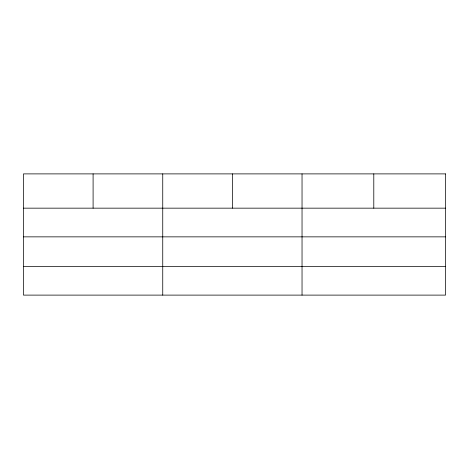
<?xml version="1.0" encoding="UTF-8"?>
<svg xmlns="http://www.w3.org/2000/svg" width="469" height="469" viewBox="0 0 469 469"><rect width="100%" height="100%" fill="white"/><g stroke="black" fill="none" stroke-linecap="round" stroke-linejoin="round"><path stroke-width="0.7" d="M23.45 208.16L445.55 208.16M23.45 236.857L445.55 236.857M23.45 266.415L445.55 266.415M373.793 173.888L373.793 208.16M302.036 173.888L302.036 295.112M232.389 173.888L232.389 208.16M162.743 173.888L162.743 295.112M93.097 173.888L93.097 208.16M445.55 173.888L23.45 173.888L23.45 295.112L445.55 295.112L445.55 173.888"/></g></svg>
